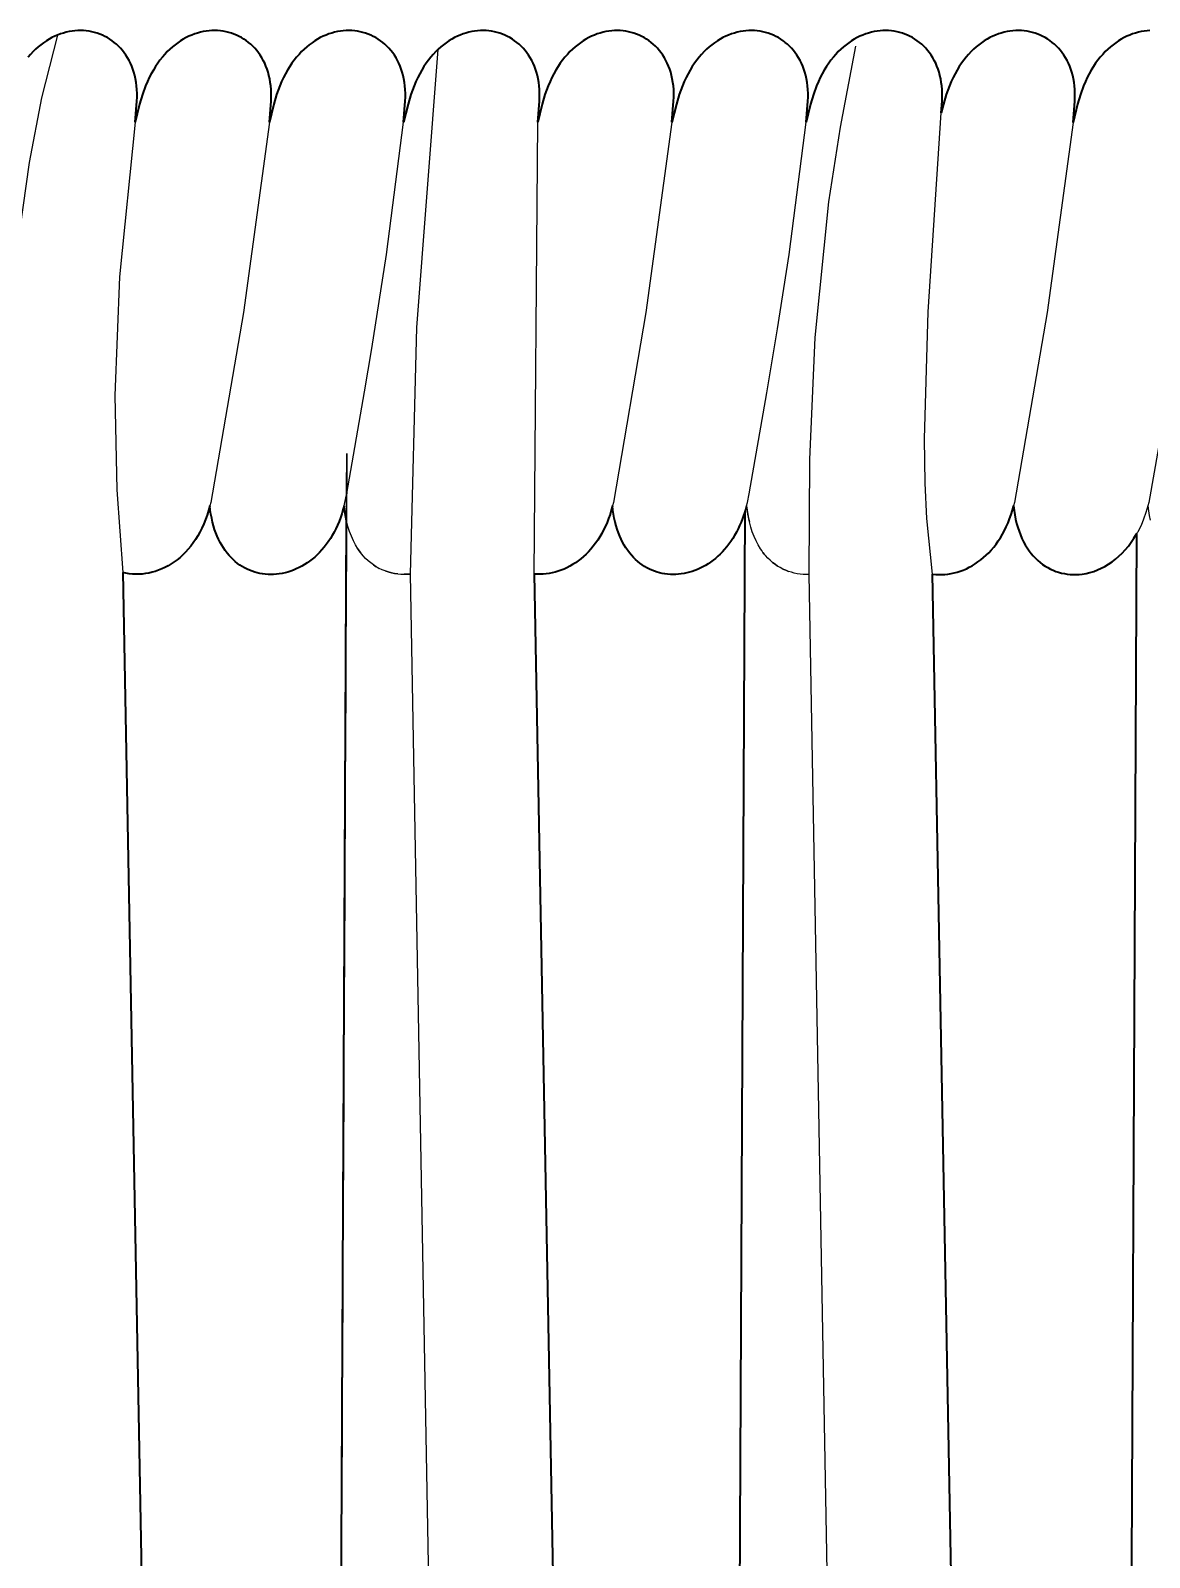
# Model space of a CAD drawing. Header units: millimetres. Extents: x 0 to 1881, y -1115 to 723.
# Drawn here: x 558.8 to 610.8, y 622.6 to 693.5 of the extents above; entities that cross this region are included whole.
import ezdxf

# ---------------------------------------------------------------- set-up
doc = ezdxf.new("R2010")
doc.units = ezdxf.units.MM
doc.layers.add('Blocks', color=7, linetype='Continuous')
doc.layers.add('Blocks$Inner', color=7, linetype='Continuous', lineweight=25, true_color=0x007f00)
doc.layers.add('Blocks$Outline', color=7, linetype='Continuous', lineweight=35, true_color=0xff3f3f)

# ---------------------------------------------------------------- blocks, each defined once
blk = doc.blocks.new('PK4 Lounge Chair Front')
at = {"layer": 'Blocks$Inner'}
for points in [[(562.762, 377.848), (559.518, 548.194), (557.341, 668.284), (557.983, 681.192), (558.311, 684.328), (558.751, 687.401), (559.325, 690.401), (560.055, 693.315)], [(558.685, 692.297), (558.798, 692.427), (558.914, 692.551), (559.033, 692.666), (559.154, 692.774), (559.277, 692.875), (559.403, 692.968), (559.53, 693.053), (559.658, 693.132), (559.788, 693.203), (559.92, 693.268), (560.052, 693.325), (560.185, 693.375), (560.319, 693.418), (560.453, 693.454), (560.587, 693.483), (560.721, 693.506), (560.855, 693.521), (560.988, 693.53), (561.121, 693.532), (561.252, 693.528), (561.383, 693.517), (561.512, 693.5), (561.64, 693.476), (561.766, 693.446), (561.89, 693.41), (562.012, 693.367), (562.131, 693.318), (562.248, 693.263), (562.362, 693.202), (562.473, 693.135), (562.581, 693.061), (562.685, 692.982), (562.786, 692.898), (562.883, 692.807), (562.976, 692.71), (563.065, 692.608), (563.149, 692.5), (563.228, 692.387), (563.303, 692.268), (563.373, 692.144), (563.437, 692.014), (563.495, 691.879), (563.548, 691.738), (563.595, 691.592), (563.636, 691.441), (563.671, 691.285), (563.699, 691.124), (563.72, 690.958), (563.734, 690.787), (563.741, 690.611), (563.741, 690.43), (563.732, 690.244), (563.653, 689.269)], [(567.121, 671.458), (567.144, 671.258), (567.173, 671.065), (567.208, 670.879), (567.248, 670.699), (567.293, 670.526), (567.344, 670.359), (567.4, 670.199), (567.461, 670.046), (567.527, 669.899), (567.598, 669.758), (567.672, 669.624), (567.751, 669.496), (567.834, 669.375), (567.921, 669.26), (568.012, 669.152), (568.106, 669.05), (568.203, 668.954), (568.304, 668.864), (568.408, 668.781), (568.514, 668.704), (568.624, 668.634), (568.735, 668.569), (568.849, 668.511), (568.966, 668.459), (569.084, 668.413), (569.204, 668.374), (569.325, 668.34), (569.448, 668.313), (569.572, 668.292), (569.698, 668.277), (569.824, 668.268), (569.951, 668.265), (570.083, 668.268), (570.216, 668.278), (570.348, 668.294), (570.48, 668.316), (570.612, 668.345), (570.744, 668.38), (570.875, 668.422), (571.005, 668.469), (571.134, 668.523), (571.262, 668.584), (571.388, 668.65), (571.512, 668.723), (571.635, 668.802), (571.755, 668.887), (571.874, 668.979), (571.99, 669.076), (572.103, 669.18), (572.214, 669.29), (572.321, 669.405), (572.425, 669.527), (572.526, 669.655), (572.623, 669.789), (572.717, 669.93), (572.806, 670.076), (572.891, 670.228), (572.972, 670.386), (573.048, 670.55), (573.12, 670.719), (573.186, 670.895), (573.247, 671.077), (573.303, 671.264), (573.353, 671.458), (573.398, 671.61), (573.465, 671.971), (573.476, 672.031), (574.305, 676.742), (574.642, 678.763), (575.328, 683.134), (576.117, 689.269), (576.196, 690.244), (576.204, 690.43), (576.205, 690.611), (576.198, 690.787), (576.184, 690.958), (576.162, 691.124), (576.134, 691.285), (576.1, 691.441), (576.059, 691.592), (576.012, 691.738), (575.959, 691.879), (575.9, 692.014), (575.836, 692.144), (575.767, 692.268), (575.692, 692.387), (575.613, 692.5), (575.529, 692.608), (575.44, 692.71), (575.347, 692.807), (575.25, 692.898), (575.149, 692.982), (575.045, 693.061), (574.937, 693.135), (574.826, 693.202), (574.712, 693.263), (574.595, 693.318), (574.476, 693.367), (574.354, 693.41), (574.23, 693.446), (574.104, 693.476), (573.976, 693.5), (573.847, 693.517), (573.716, 693.528), (573.585, 693.532), (573.452, 693.53), (573.319, 693.521), (573.185, 693.506), (573.051, 693.483), (572.917, 693.454), (572.783, 693.418), (572.649, 693.375), (572.516, 693.325), (572.384, 693.268), (572.252, 693.203), (572.122, 693.132), (571.993, 693.053), (571.866, 692.968), (571.741, 692.875), (571.618, 692.774), (571.497, 692.666), (571.378, 692.551), (571.262, 692.427), (571.149, 692.297), (571.039, 692.158), (570.932, 692.012), (570.829, 691.859), (570.729, 691.697), (570.634, 691.527), (570.542, 691.35), (570.455, 691.164), (570.373, 690.971), (570.222, 690.56), (570.092, 690.115), (569.885, 689.269), (569.964, 690.244), (569.972, 690.43), (569.973, 690.611), (569.966, 690.787), (569.952, 690.958), (569.93, 691.124), (569.903, 691.285), (569.868, 691.441), (569.827, 691.592), (569.78, 691.738), (569.727, 691.878), (569.669, 692.014), (569.604, 692.144), (569.535, 692.268), (569.46, 692.387), (569.381, 692.5), (569.297, 692.608), (569.208, 692.71), (569.115, 692.807), (569.018, 692.898), (568.917, 692.983), (568.813, 693.062), (568.705, 693.135), (568.594, 693.202), (568.48, 693.263), (568.363, 693.318), (568.243, 693.367), (568.122, 693.41), (567.998, 693.446), (567.872, 693.476), (567.744, 693.5), (567.615, 693.517), (567.484, 693.528), (567.352, 693.532), (567.22, 693.53), (567.087, 693.521), (566.953, 693.505), (566.819, 693.483), (566.685, 693.454), (566.551, 693.418), (566.417, 693.375), (566.284, 693.325), (566.152, 693.267), (566.02, 693.203), (565.89, 693.132), (565.762, 693.053), (565.634, 692.968), (565.509, 692.875), (565.386, 692.774), (565.265, 692.666), (565.146, 692.551), (565.03, 692.427), (564.917, 692.297), (564.807, 692.159), (564.7, 692.012), (564.597, 691.859), (564.498, 691.697), (564.402, 691.527), (564.31, 691.35), (564.223, 691.165), (564.141, 690.971), (563.99, 690.56), (563.86, 690.115), (563.653, 689.269), (562.929, 682.089), (562.702, 676.581), (562.807, 672.19), (563.078, 668.355), (568.491, 378.139)], [(582.349, 689.269), (582.428, 690.244), (582.436, 690.43), (582.437, 690.611), (582.43, 690.787), (582.416, 690.958), (582.394, 691.124), (582.366, 691.285), (582.332, 691.441), (582.291, 691.592), (582.244, 691.738), (582.191, 691.879), (582.133, 692.014), (582.068, 692.144), (581.999, 692.268), (581.924, 692.387), (581.845, 692.5), (581.761, 692.608), (581.672, 692.71), (581.579, 692.807), (581.482, 692.898), (581.381, 692.982), (581.277, 693.061), (581.169, 693.135), (581.058, 693.202), (580.944, 693.263), (580.827, 693.318), (580.707, 693.367), (580.586, 693.41), (580.462, 693.446), (580.336, 693.476), (580.208, 693.5), (580.079, 693.517), (579.948, 693.528), (579.816, 693.532), (579.684, 693.53), (579.551, 693.521), (579.417, 693.506), (579.283, 693.483), (579.149, 693.454), (579.015, 693.418), (578.881, 693.375), (578.748, 693.325), (578.616, 693.268), (578.484, 693.203), (578.354, 693.132), (578.226, 693.053), (578.098, 692.968), (577.973, 692.875), (577.85, 692.774), (577.729, 692.666), (577.61, 692.551), (577.494, 692.427), (577.381, 692.297), (577.271, 692.158), (577.164, 692.012), (577.061, 691.859), (576.961, 691.697), (576.866, 691.527), (576.774, 691.35), (576.687, 691.164), (576.605, 690.971), (576.454, 690.56), (576.324, 690.115), (576.117, 689.269)], [(582.186, 668.284), (582.349, 689.269), (582.555, 690.115), (582.685, 690.56), (582.758, 690.769), (582.836, 690.971), (582.919, 691.165), (583.006, 691.35), (583.097, 691.527), (583.193, 691.697), (583.293, 691.859), (583.396, 692.012), (583.503, 692.159), (583.613, 692.297), (583.726, 692.427), (583.842, 692.551), (583.96, 692.666), (584.081, 692.774), (584.205, 692.875), (584.33, 692.968), (584.457, 693.053), (584.586, 693.132), (584.716, 693.203), (584.847, 693.267), (584.98, 693.325), (585.113, 693.375), (585.246, 693.418), (585.381, 693.454), (585.515, 693.483), (585.649, 693.505), (585.782, 693.521), (585.916, 693.53), (586.048, 693.532), (586.18, 693.528), (586.311, 693.517), (586.44, 693.5), (586.568, 693.476), (586.694, 693.446), (586.817, 693.41), (586.939, 693.367), (587.059, 693.318), (587.176, 693.263), (587.29, 693.202), (587.401, 693.135), (587.509, 693.062), (587.613, 692.983), (587.714, 692.898), (587.811, 692.807), (587.904, 692.71), (587.993, 692.608), (588.077, 692.5), (588.156, 692.387), (588.231, 692.268), (588.3, 692.144), (588.364, 692.014), (588.423, 691.878), (588.476, 691.738), (588.523, 691.592), (588.564, 691.441), (588.598, 691.285), (588.626, 691.124), (588.647, 690.958), (588.662, 690.787), (588.669, 690.611), (588.668, 690.43), (588.66, 690.244), (588.581, 689.269), (587.376, 680.434), (585.862, 671.61), (585.817, 671.458), (585.764, 671.254), (585.705, 671.057), (585.639, 670.866), (585.568, 670.682), (585.491, 670.504), (585.409, 670.333), (585.322, 670.169), (585.23, 670.011), (585.134, 669.86), (585.033, 669.716), (584.928, 669.579), (584.819, 669.448), (584.707, 669.324), (584.591, 669.207), (584.472, 669.097), (584.35, 668.993), (584.225, 668.896), (584.098, 668.807), (583.969, 668.724), (583.837, 668.648), (583.704, 668.579), (583.569, 668.517), (583.433, 668.462), (583.296, 668.414), (583.158, 668.373), (583.019, 668.339), (582.88, 668.312), (582.74, 668.292), (582.601, 668.279), (582.462, 668.274), (582.323, 668.275), (582.186, 668.284), (587.602, 377.787)], [(585.817, 671.458), (585.84, 671.259), (585.869, 671.067), (585.903, 670.881), (585.943, 670.702), (585.988, 670.529), (586.039, 670.363), (586.095, 670.203), (586.155, 670.05), (586.221, 669.903), (586.291, 669.763), (586.365, 669.629), (586.443, 669.502), (586.526, 669.381), (586.612, 669.266), (586.702, 669.158), (586.796, 669.056), (586.893, 668.96), (586.993, 668.87), (587.096, 668.787), (587.202, 668.71), (587.311, 668.639), (587.422, 668.574), (587.536, 668.516), (587.651, 668.464), (587.769, 668.418), (587.888, 668.378), (588.009, 668.344), (588.132, 668.316), (588.255, 668.294), (588.38, 668.279), (588.506, 668.269), (588.632, 668.265), (588.76, 668.268), (588.887, 668.276), (589.014, 668.29), (589.142, 668.311), (589.269, 668.337), (589.396, 668.369), (589.522, 668.407), (589.647, 668.451), (589.771, 668.501), (589.894, 668.557), (590.016, 668.619), (590.137, 668.686), (590.256, 668.759), (590.373, 668.838), (590.488, 668.923), (590.6, 669.013), (590.711, 669.109), (590.819, 669.211), (590.924, 669.318), (591.027, 669.431), (591.126, 669.55), (591.223, 669.674), (591.316, 669.804), (591.405, 669.94), (591.491, 670.081), (591.573, 670.227), (591.651, 670.379), (591.725, 670.537), (591.794, 670.7), (591.859, 670.868), (591.974, 671.221), (592.049, 671.458), (592.094, 671.61), (592.166, 672.005), (592.993, 676.696), (593.487, 679.683), (594.023, 683.134), (594.813, 689.269), (594.892, 690.244), (594.9, 690.43), (594.901, 690.611), (594.894, 690.787), (594.879, 690.958), (594.858, 691.124), (594.83, 691.285), (594.796, 691.441), (594.755, 691.592), (594.708, 691.738), (594.655, 691.879), (594.596, 692.014), (594.532, 692.144), (594.463, 692.268), (594.388, 692.387), (594.309, 692.5), (594.225, 692.608), (594.136, 692.71), (594.043, 692.807), (593.946, 692.898), (593.845, 692.982), (593.793, 693.023), (593.741, 693.061), (593.633, 693.135), (593.522, 693.202), (593.408, 693.263), (593.291, 693.318), (593.171, 693.367), (593.05, 693.41), (592.926, 693.446), (592.8, 693.476), (592.672, 693.5), (592.543, 693.517), (592.412, 693.528), (592.28, 693.532), (592.148, 693.53), (592.014, 693.521), (591.881, 693.506), (591.747, 693.483), (591.612, 693.454), (591.479, 693.418), (591.345, 693.375), (591.212, 693.325), (591.079, 693.268), (590.948, 693.203), (590.818, 693.132), (590.689, 693.053), (590.562, 692.968), (590.437, 692.875), (590.314, 692.774), (590.192, 692.666), (590.074, 692.551), (589.958, 692.427), (589.845, 692.297), (589.735, 692.158), (589.628, 692.012), (589.525, 691.859), (589.425, 691.697), (589.33, 691.527), (589.238, 691.35), (589.151, 691.164), (589.068, 690.971), (588.918, 690.56), (588.787, 690.115), (588.581, 689.269)], [(601.082, 689.709), (601.124, 690.244), (601.132, 690.43), (601.133, 690.611), (601.126, 690.787), (601.111, 690.958), (601.09, 691.124), (601.062, 691.285), (601.028, 691.441), (600.987, 691.592), (600.94, 691.738), (600.887, 691.879), (600.828, 692.014), (600.764, 692.144), (600.695, 692.268), (600.62, 692.387), (600.54, 692.5), (600.456, 692.608), (600.368, 692.71), (600.275, 692.807), (600.178, 692.898), (600.077, 692.982), (599.973, 693.061), (599.865, 693.135), (599.754, 693.202), (599.697, 693.233), (599.639, 693.263), (599.523, 693.318), (599.403, 693.367), (599.281, 693.41), (599.157, 693.446), (599.032, 693.476), (598.904, 693.5), (598.774, 693.517), (598.644, 693.528), (598.512, 693.532), (598.38, 693.53), (598.246, 693.521), (598.113, 693.506), (597.979, 693.483), (597.844, 693.454), (597.711, 693.418), (597.577, 693.375), (597.444, 693.325), (597.311, 693.268), (597.18, 693.203), (597.05, 693.132), (596.921, 693.053), (596.794, 692.968), (596.669, 692.875), (596.545, 692.774), (596.424, 692.666), (596.306, 692.551), (596.19, 692.427), (596.077, 692.297), (595.967, 692.158), (595.86, 692.012), (595.757, 691.859), (595.657, 691.697), (595.561, 691.527), (595.47, 691.35), (595.383, 691.164), (595.3, 690.971), (595.149, 690.56), (595.019, 690.115), (594.813, 689.269)], [(606.098, 377.99), (600.688, 668.282), (600.425, 670.867), (600.34, 672.507), (600.308, 674.561), (600.478, 680.472), (601.082, 689.709), (601.184, 690.115), (601.314, 690.56), (601.465, 690.971), (601.548, 691.165), (601.635, 691.35), (601.726, 691.527), (601.822, 691.697), (601.922, 691.859), (602.025, 692.012), (602.132, 692.159), (602.242, 692.297), (602.355, 692.427), (602.471, 692.551), (602.589, 692.666), (602.71, 692.774), (602.834, 692.875), (602.959, 692.968), (603.086, 693.053), (603.215, 693.132), (603.345, 693.203), (603.476, 693.267), (603.609, 693.325), (603.742, 693.375), (603.875, 693.418), (604.009, 693.454), (604.143, 693.483), (604.277, 693.505), (604.411, 693.521), (604.545, 693.53), (604.677, 693.532), (604.809, 693.528), (604.939, 693.517), (605.069, 693.5), (605.196, 693.476), (605.322, 693.446), (605.446, 693.41), (605.568, 693.367), (605.688, 693.318), (605.804, 693.263), (605.918, 693.202), (606.03, 693.135), (606.137, 693.062), (606.242, 692.983), (606.343, 692.898), (606.44, 692.807), (606.532, 692.71), (606.621, 692.608), (606.705, 692.5), (606.785, 692.387), (606.859, 692.268), (606.929, 692.144), (606.993, 692.014), (607.052, 691.878), (607.105, 691.738), (607.152, 691.592), (607.193, 691.441), (607.227, 691.285), (607.255, 691.124), (607.276, 690.958), (607.29, 690.787), (607.297, 690.611), (607.297, 690.43), (607.289, 690.244), (607.209, 689.268), (606.004, 680.433), (604.491, 671.61), (604.446, 671.458), (604.391, 671.248), (604.33, 671.046), (604.262, 670.85), (604.188, 670.661), (604.109, 670.479), (604.024, 670.304), (603.933, 670.136), (603.838, 669.975), (603.737, 669.821), (603.633, 669.674), (603.524, 669.535), (603.41, 669.402), (603.293, 669.276), (603.173, 669.158), (603.049, 669.047), (602.922, 668.943), (602.793, 668.846), (602.661, 668.757), (602.526, 668.674), (602.39, 668.6), (602.252, 668.532), (602.112, 668.472), (601.971, 668.419), (601.829, 668.374), (601.687, 668.336), (601.543, 668.306), (601.4, 668.283), (601.257, 668.268), (601.113, 668.26), (600.971, 668.26), (600.829, 668.267), (600.688, 668.282)], [(607.209, 689.268), (607.416, 690.115), (607.546, 690.56), (607.697, 690.971), (607.779, 691.164), (607.867, 691.35), (607.958, 691.527), (608.054, 691.697), (608.153, 691.859), (608.257, 692.012), (608.363, 692.158), (608.473, 692.297), (608.586, 692.427), (608.703, 692.551), (608.821, 692.666), (608.942, 692.774), (609.065, 692.875), (609.191, 692.968), (609.318, 693.053), (609.447, 693.132), (609.577, 693.203), (609.708, 693.268), (609.841, 693.325), (609.974, 693.375), (610.107, 693.418), (610.241, 693.454), (610.375, 693.483), (610.509, 693.506), (610.643, 693.521), (610.776, 693.53)], [(611.624, 676.712), (610.723, 671.61), (610.678, 671.458), (610.705, 671.227), (610.74, 671.005), (610.783, 670.791)], [(581.876, 377.432), (578.624, 548.194), (576.447, 668.287), (576.736, 679.733), (577.721, 692.656)], [(594.95, 668.259), (594.987, 673.611), (595.226, 679.276), (595.872, 685.57), (596.41, 689.051), (597.127, 692.807)], [(569.885, 689.269), (568.68, 680.434), (567.166, 671.61), (567.121, 671.458), (567.063, 671.235), (566.997, 671.02), (566.923, 670.812), (566.843, 670.613), (566.757, 670.422), (566.664, 670.238), (566.566, 670.063), (566.461, 669.895), (566.352, 669.736), (566.238, 669.584), (566.119, 669.441), (565.995, 669.306), (565.868, 669.179), (565.736, 669.06), (565.602, 668.95), (565.464, 668.848), (565.323, 668.754), (565.18, 668.668), (565.034, 668.591), (564.887, 668.522), (564.738, 668.461), (564.588, 668.409), (564.436, 668.365), (564.284, 668.33), (564.132, 668.303), (563.979, 668.284), (563.826, 668.275), (563.675, 668.274), (563.523, 668.281), (563.373, 668.297), (563.225, 668.322), (563.078, 668.355)], [(592.807, 669.293), (592.868, 669.215), (592.931, 669.141), (592.868, 669.215), (592.807, 669.293), (592.748, 669.374), (592.691, 669.458), (592.584, 669.636), (592.485, 669.826), (592.394, 670.029), (592.313, 670.244), (592.24, 670.47), (592.176, 670.708), (592.101, 671.07), (592.072, 671.26), (592.049, 671.458), (592.032, 671.397), (592.013, 671.338), (591.974, 671.221), (590.541, 377.815)], [(592.049, 671.458), (592.072, 671.26), (592.101, 671.07), (592.136, 670.886), (592.176, 670.708)], [(610.678, 671.458), (610.59, 671.137), (610.486, 670.833), (610.368, 670.546), (610.236, 670.275), (610.231, 670.266), (610.23, 670.264), (610.229, 670.262), (610.227, 670.258), (610.217, 670.243), (610.197, 670.214), (610.176, 670.186), (610.166, 670.171), (610.156, 670.155), (610.036, 669.954), (609.909, 669.764), (609.775, 669.585), (609.635, 669.417), (609.489, 669.26), (609.338, 669.114), (609.182, 668.979), (609.021, 668.856), (608.857, 668.744), (608.689, 668.643), (608.518, 668.554), (608.344, 668.477), (608.168, 668.411), (607.99, 668.357), (607.811, 668.316), (607.631, 668.286), (607.492, 668.271), (607.353, 668.264), (607.215, 668.263), (607.078, 668.27), (606.941, 668.284), (606.806, 668.305), (606.672, 668.333), (606.539, 668.368), (606.409, 668.411), (606.281, 668.461), (606.155, 668.519), (606.031, 668.583), (605.911, 668.655), (605.793, 668.735), (605.679, 668.822), (605.568, 668.916), (605.46, 669.018), (605.357, 669.127), (605.258, 669.244), (605.163, 669.369), (605.073, 669.5), (604.987, 669.64), (604.907, 669.787), (604.831, 669.942), (604.762, 670.104), (604.698, 670.274), (604.64, 670.452), (604.588, 670.638), (604.542, 670.831), (604.503, 671.032), (604.471, 671.241), (604.446, 671.458)], [(575.844, 668.291), (575.696, 668.313), (575.55, 668.343), (575.405, 668.381), (575.263, 668.429), (575.123, 668.485), (574.986, 668.55), (574.852, 668.624), (574.722, 668.707), (574.596, 668.799), (574.474, 668.9), (574.356, 669.01), (574.242, 669.13), (574.178, 669.206), (574.115, 669.285), (574.055, 669.368), (573.997, 669.454), (573.887, 669.636), (573.786, 669.831), (573.694, 670.04), (573.611, 670.26), (573.537, 670.493), (573.47, 670.761)], [(610.161, 670.164), (610.161, 670.164), (610.161, 670.164), (610.161, 670.164), (610.161, 670.163), (610.161, 670.163), (610.161, 670.163), (610.156, 670.155), (608.728, 377.241)], [(573.997, 669.454), (574.055, 669.368), (574.115, 669.285)], [(593.737, 668.519), (593.865, 668.46), (593.995, 668.409), (593.865, 668.46), (593.737, 668.519), (593.612, 668.585), (593.49, 668.658), (593.371, 668.739), (593.256, 668.828), (593.144, 668.924), (593.035, 669.029), (592.931, 669.141)], [(593.144, 668.924), (593.256, 668.828), (593.371, 668.739), (593.49, 668.658)], [(574.722, 668.707), (574.852, 668.624), (574.919, 668.586), (574.986, 668.55)], [(575.263, 668.429), (575.405, 668.382), (575.55, 668.343), (575.696, 668.313), (575.844, 668.291), (575.994, 668.278), (576.144, 668.273), (576.296, 668.276), (576.447, 668.287), (576.296, 668.276), (576.144, 668.273)], [(600.315, 377.659), (597.127, 548.194), (594.95, 668.259), (594.81, 668.259), (594.671, 668.266), (594.533, 668.28), (594.396, 668.301), (594.26, 668.33), (594.127, 668.366), (593.995, 668.409)]]:
    blk.add_lwpolyline(points, dxfattribs=at)
blk.add_open_spline([(573.353, 671.458), (573.375, 671.275), (573.401, 671.098), (573.47, 670.761), (572.038, 377.889)], degree=1, knots=[0, 0, 0.184498, 0.363113, 0.707258, 293.628661, 293.628661], dxfattribs=at)
at = {"layer": 'Blocks$Outline'}
for points in [[(563.653, 689.269), (563.732, 690.244), (563.741, 690.43), (563.741, 690.611), (563.734, 690.787), (563.72, 690.958), (563.699, 691.124), (563.671, 691.285), (563.636, 691.441), (563.595, 691.592), (563.548, 691.738), (563.495, 691.879), (563.437, 692.014), (563.373, 692.144), (563.303, 692.268), (563.228, 692.387), (563.149, 692.5), (563.065, 692.608), (562.976, 692.71), (562.883, 692.807), (562.786, 692.898), (562.685, 692.982), (562.581, 693.061), (562.473, 693.135), (562.362, 693.202), (562.248, 693.263), (562.131, 693.318), (562.012, 693.367), (561.89, 693.41), (561.766, 693.446), (561.64, 693.476), (561.512, 693.5), (561.383, 693.517), (561.252, 693.528), (561.121, 693.532), (560.988, 693.53), (560.855, 693.521), (560.721, 693.506), (560.587, 693.483), (560.453, 693.454), (560.319, 693.418), (560.185, 693.375), (560.052, 693.325), (559.92, 693.268), (559.788, 693.203), (559.658, 693.132), (559.53, 693.053), (559.403, 692.968), (559.277, 692.875), (559.154, 692.774), (559.033, 692.666), (558.914, 692.551), (558.798, 692.427), (558.685, 692.297)], [(576.117, 689.269), (576.196, 690.244), (576.204, 690.43), (576.205, 690.611), (576.198, 690.787), (576.184, 690.958), (576.162, 691.124), (576.134, 691.285), (576.1, 691.441), (576.059, 691.592), (576.012, 691.738), (575.959, 691.879), (575.9, 692.014), (575.836, 692.144), (575.767, 692.268), (575.692, 692.387), (575.613, 692.5), (575.529, 692.608), (575.44, 692.71), (575.347, 692.807), (575.25, 692.898), (575.149, 692.982), (575.045, 693.061), (574.937, 693.135), (574.826, 693.202), (574.712, 693.263), (574.595, 693.318), (574.476, 693.367), (574.354, 693.41), (574.23, 693.446), (574.104, 693.476), (573.976, 693.5), (573.847, 693.517), (573.716, 693.528), (573.585, 693.532), (573.452, 693.53), (573.319, 693.521), (573.185, 693.506), (573.051, 693.483), (572.917, 693.454), (572.783, 693.418), (572.649, 693.375), (572.516, 693.325), (572.384, 693.268), (572.252, 693.203), (572.122, 693.132), (571.993, 693.053), (571.866, 692.968), (571.741, 692.875), (571.618, 692.774), (571.497, 692.666), (571.378, 692.551), (571.262, 692.427), (571.149, 692.297), (571.039, 692.158), (570.932, 692.012), (570.829, 691.859), (570.729, 691.697), (570.634, 691.527), (570.542, 691.35), (570.455, 691.164), (570.373, 690.971), (570.222, 690.56), (570.092, 690.115), (569.885, 689.269), (569.964, 690.244), (569.972, 690.43), (569.973, 690.611), (569.966, 690.787), (569.952, 690.958), (569.93, 691.124), (569.903, 691.285), (569.868, 691.441), (569.827, 691.592), (569.78, 691.738), (569.727, 691.878), (569.669, 692.014), (569.604, 692.144), (569.535, 692.268), (569.46, 692.387), (569.381, 692.5), (569.297, 692.608), (569.208, 692.71), (569.115, 692.807), (569.018, 692.898), (568.917, 692.983), (568.813, 693.062), (568.705, 693.135), (568.594, 693.202), (568.48, 693.263), (568.363, 693.318), (568.243, 693.367), (568.122, 693.41), (567.998, 693.446), (567.872, 693.476), (567.744, 693.5), (567.615, 693.517), (567.484, 693.528), (567.352, 693.532), (567.22, 693.53), (567.087, 693.521), (566.953, 693.505), (566.819, 693.483), (566.685, 693.454), (566.551, 693.418), (566.417, 693.375), (566.284, 693.325), (566.152, 693.267), (566.02, 693.203), (565.89, 693.132), (565.762, 693.053), (565.634, 692.968), (565.509, 692.875), (565.386, 692.774), (565.265, 692.666), (565.146, 692.551), (565.03, 692.427), (564.917, 692.297), (564.807, 692.159), (564.7, 692.012), (564.597, 691.859), (564.498, 691.697), (564.402, 691.527), (564.31, 691.35), (564.223, 691.165), (564.141, 690.971), (563.99, 690.56), (563.86, 690.115), (563.653, 689.269)], [(582.349, 689.269), (582.428, 690.244), (582.436, 690.43), (582.437, 690.611), (582.43, 690.787), (582.416, 690.958), (582.394, 691.124), (582.366, 691.285), (582.332, 691.441), (582.291, 691.592), (582.244, 691.738), (582.191, 691.879), (582.133, 692.014), (582.068, 692.144), (581.999, 692.268), (581.924, 692.387), (581.845, 692.5), (581.761, 692.608), (581.672, 692.71), (581.579, 692.807), (581.482, 692.898), (581.381, 692.982), (581.277, 693.061), (581.169, 693.135), (581.058, 693.202), (580.944, 693.263), (580.827, 693.318), (580.707, 693.367), (580.586, 693.41), (580.462, 693.446), (580.336, 693.476), (580.208, 693.5), (580.079, 693.517), (579.948, 693.528), (579.816, 693.532), (579.684, 693.53), (579.551, 693.521), (579.417, 693.506), (579.283, 693.483), (579.149, 693.454), (579.015, 693.418), (578.881, 693.375), (578.748, 693.325), (578.616, 693.268), (578.484, 693.203), (578.354, 693.132), (578.226, 693.053), (578.098, 692.968), (577.973, 692.875), (577.85, 692.774), (577.729, 692.666), (577.61, 692.551), (577.494, 692.427), (577.381, 692.297), (577.271, 692.158), (577.164, 692.012), (577.061, 691.859), (576.961, 691.697), (576.866, 691.527), (576.774, 691.35), (576.687, 691.164), (576.605, 690.971), (576.454, 690.56), (576.324, 690.115), (576.117, 689.269)], [(588.581, 689.269), (588.66, 690.244), (588.668, 690.43), (588.669, 690.611), (588.662, 690.787), (588.647, 690.958), (588.626, 691.124), (588.598, 691.285), (588.564, 691.441), (588.523, 691.592), (588.476, 691.738), (588.423, 691.878), (588.364, 692.014), (588.3, 692.144), (588.231, 692.268), (588.156, 692.387), (588.077, 692.5), (587.993, 692.608), (587.904, 692.71), (587.811, 692.807), (587.714, 692.898), (587.613, 692.983), (587.509, 693.062), (587.401, 693.135), (587.29, 693.202), (587.176, 693.263), (587.059, 693.318), (586.939, 693.367), (586.817, 693.41), (586.694, 693.446), (586.568, 693.476), (586.44, 693.5), (586.311, 693.517), (586.18, 693.528), (586.048, 693.532), (585.916, 693.53), (585.782, 693.521), (585.649, 693.505), (585.515, 693.483), (585.381, 693.454), (585.246, 693.418), (585.113, 693.375), (584.98, 693.325), (584.847, 693.267), (584.716, 693.203), (584.586, 693.132), (584.457, 693.053), (584.33, 692.968), (584.205, 692.875), (584.081, 692.774), (583.96, 692.666), (583.842, 692.551), (583.726, 692.427), (583.613, 692.297), (583.503, 692.159), (583.396, 692.012), (583.293, 691.859), (583.193, 691.697), (583.097, 691.527), (583.006, 691.35), (582.919, 691.165), (582.836, 690.971), (582.758, 690.769), (582.685, 690.56), (582.555, 690.115), (582.349, 689.269)], [(594.813, 689.269), (594.892, 690.244), (594.9, 690.43), (594.901, 690.611), (594.894, 690.787), (594.879, 690.958), (594.858, 691.124), (594.83, 691.285), (594.796, 691.441), (594.755, 691.592), (594.708, 691.738), (594.655, 691.879), (594.596, 692.014), (594.532, 692.144), (594.463, 692.268), (594.388, 692.387), (594.309, 692.5), (594.225, 692.608), (594.136, 692.71), (594.043, 692.807), (593.946, 692.898), (593.845, 692.982), (593.793, 693.023), (593.741, 693.061), (593.633, 693.135), (593.522, 693.202), (593.408, 693.263), (593.291, 693.318), (593.171, 693.367), (593.05, 693.41), (592.926, 693.446), (592.8, 693.476), (592.672, 693.5), (592.543, 693.517), (592.412, 693.528), (592.28, 693.532), (592.148, 693.53), (592.014, 693.521), (591.881, 693.506), (591.747, 693.483), (591.612, 693.454), (591.479, 693.418), (591.345, 693.375), (591.212, 693.325), (591.079, 693.268), (590.948, 693.203), (590.818, 693.132), (590.689, 693.053), (590.562, 692.968), (590.437, 692.875), (590.314, 692.774), (590.192, 692.666), (590.074, 692.551), (589.958, 692.427), (589.845, 692.297), (589.735, 692.158), (589.628, 692.012), (589.525, 691.859), (589.425, 691.697), (589.33, 691.527), (589.238, 691.35), (589.151, 691.164), (589.068, 690.971), (588.918, 690.56), (588.787, 690.115), (588.581, 689.269)], [(601.082, 689.709), (601.124, 690.244), (601.132, 690.43), (601.133, 690.611), (601.126, 690.787), (601.111, 690.958), (601.09, 691.124), (601.062, 691.285), (601.028, 691.441), (600.987, 691.592), (600.94, 691.738), (600.887, 691.879), (600.828, 692.014), (600.764, 692.144), (600.695, 692.268), (600.62, 692.387), (600.54, 692.5), (600.456, 692.608), (600.368, 692.71), (600.275, 692.807), (600.178, 692.898), (600.077, 692.982), (599.973, 693.061), (599.865, 693.135), (599.754, 693.202), (599.697, 693.233), (599.639, 693.263), (599.523, 693.318), (599.403, 693.367), (599.281, 693.41), (599.157, 693.446), (599.032, 693.476), (598.904, 693.5), (598.774, 693.517), (598.644, 693.528), (598.512, 693.532), (598.38, 693.53), (598.246, 693.521), (598.113, 693.506), (597.979, 693.483), (597.844, 693.454), (597.711, 693.418), (597.577, 693.375), (597.444, 693.325), (597.311, 693.268), (597.18, 693.203), (597.05, 693.132), (596.921, 693.053), (596.794, 692.968), (596.669, 692.875), (596.545, 692.774), (596.424, 692.666), (596.306, 692.551), (596.19, 692.427), (596.077, 692.297), (595.967, 692.158), (595.86, 692.012), (595.757, 691.859), (595.657, 691.697), (595.561, 691.527), (595.47, 691.35), (595.383, 691.164), (595.3, 690.971), (595.149, 690.56), (595.019, 690.115), (594.813, 689.269)], [(607.209, 689.268), (607.289, 690.244), (607.297, 690.43), (607.297, 690.611), (607.29, 690.787), (607.276, 690.958), (607.255, 691.124), (607.227, 691.285), (607.193, 691.441), (607.152, 691.592), (607.105, 691.738), (607.052, 691.878), (606.993, 692.014), (606.929, 692.144), (606.859, 692.268), (606.785, 692.387), (606.705, 692.5), (606.621, 692.608), (606.532, 692.71), (606.44, 692.807), (606.343, 692.898), (606.242, 692.983), (606.137, 693.062), (606.03, 693.135), (605.918, 693.202), (605.804, 693.263), (605.688, 693.318), (605.568, 693.367), (605.446, 693.41), (605.322, 693.446), (605.196, 693.476), (605.069, 693.5), (604.939, 693.517), (604.809, 693.528), (604.677, 693.532), (604.545, 693.53), (604.411, 693.521), (604.277, 693.505), (604.143, 693.483), (604.009, 693.454), (603.875, 693.418), (603.742, 693.375), (603.609, 693.325), (603.476, 693.267), (603.345, 693.203), (603.215, 693.132), (603.086, 693.053), (602.959, 692.968), (602.834, 692.875), (602.71, 692.774), (602.589, 692.666), (602.471, 692.551), (602.355, 692.427), (602.242, 692.297), (602.132, 692.159), (602.025, 692.012), (601.922, 691.859), (601.822, 691.697), (601.726, 691.527), (601.635, 691.35), (601.548, 691.165), (601.465, 690.971), (601.314, 690.56), (601.184, 690.115), (601.082, 689.709)], [(610.776, 693.53), (610.643, 693.521), (610.509, 693.506), (610.375, 693.483), (610.241, 693.454), (610.107, 693.418), (609.974, 693.375), (609.841, 693.325), (609.708, 693.268), (609.577, 693.203), (609.447, 693.132), (609.318, 693.053), (609.191, 692.968), (609.065, 692.875), (608.942, 692.774), (608.821, 692.666), (608.703, 692.551), (608.586, 692.427), (608.473, 692.297), (608.363, 692.158), (608.257, 692.012), (608.153, 691.859), (608.054, 691.697), (607.958, 691.527), (607.867, 691.35), (607.779, 691.164), (607.697, 690.971), (607.546, 690.56), (607.416, 690.115), (607.209, 689.268)], [(567.121, 671.458), (567.063, 671.235), (566.997, 671.02), (566.923, 670.812), (566.843, 670.613), (566.757, 670.422), (566.664, 670.238), (566.566, 670.063), (566.461, 669.895), (566.352, 669.736), (566.238, 669.584), (566.119, 669.441), (565.995, 669.306), (565.868, 669.179), (565.736, 669.06), (565.602, 668.95), (565.464, 668.848), (565.323, 668.754), (565.18, 668.668), (565.034, 668.591), (564.887, 668.522), (564.738, 668.461), (564.588, 668.409), (564.436, 668.365), (564.284, 668.33), (564.132, 668.303), (563.979, 668.284), (563.826, 668.275), (563.675, 668.274), (563.523, 668.281), (563.373, 668.297), (563.225, 668.322), (563.078, 668.355)], [(573.353, 671.458), (573.303, 671.264), (573.247, 671.077), (573.186, 670.895), (573.12, 670.719), (573.048, 670.55), (572.972, 670.386), (572.891, 670.228), (572.806, 670.076), (572.717, 669.93), (572.623, 669.789), (572.526, 669.655), (572.425, 669.527), (572.321, 669.405), (572.214, 669.29), (572.103, 669.18), (571.99, 669.076), (571.874, 668.979), (571.755, 668.887), (571.635, 668.802), (571.512, 668.723), (571.388, 668.65), (571.262, 668.584), (571.134, 668.523), (571.005, 668.469), (570.875, 668.422), (570.744, 668.38), (570.612, 668.345), (570.48, 668.316), (570.348, 668.294), (570.216, 668.278), (570.083, 668.268), (569.951, 668.265), (569.824, 668.268), (569.698, 668.277), (569.572, 668.292), (569.448, 668.313), (569.325, 668.34), (569.204, 668.374), (569.084, 668.413), (568.966, 668.459), (568.849, 668.511), (568.735, 668.569), (568.624, 668.634), (568.514, 668.704), (568.408, 668.781), (568.304, 668.864), (568.203, 668.954), (568.106, 669.05), (568.012, 669.152), (567.921, 669.26), (567.834, 669.375), (567.751, 669.496), (567.672, 669.624), (567.598, 669.758), (567.527, 669.899), (567.461, 670.046), (567.4, 670.199), (567.344, 670.359), (567.293, 670.526), (567.248, 670.699), (567.208, 670.879), (567.173, 671.065), (567.144, 671.258), (567.121, 671.458)], [(572.038, 377.915), (573.47, 670.761), (573.401, 671.098), (573.375, 671.275), (573.353, 671.458)], [(585.817, 671.458), (585.764, 671.254), (585.705, 671.057), (585.639, 670.866), (585.568, 670.682), (585.491, 670.504), (585.409, 670.333), (585.322, 670.169), (585.23, 670.011), (585.134, 669.86), (585.033, 669.716), (584.928, 669.579), (584.819, 669.448), (584.707, 669.324), (584.591, 669.207), (584.472, 669.097), (584.35, 668.993), (584.225, 668.896), (584.098, 668.807), (583.969, 668.724), (583.837, 668.648), (583.704, 668.579), (583.569, 668.517), (583.433, 668.462), (583.296, 668.414), (583.158, 668.373), (583.019, 668.339), (582.88, 668.312), (582.74, 668.292), (582.601, 668.279), (582.462, 668.274), (582.323, 668.275), (582.186, 668.284), (587.599, 377.91)], [(591.974, 671.221), (591.859, 670.868), (591.794, 670.7), (591.725, 670.537), (591.651, 670.379), (591.573, 670.227), (591.491, 670.081), (591.405, 669.94), (591.316, 669.804), (591.223, 669.674), (591.126, 669.55), (591.027, 669.431), (590.924, 669.318), (590.819, 669.211), (590.711, 669.109), (590.6, 669.013), (590.488, 668.923), (590.373, 668.838), (590.256, 668.759), (590.137, 668.686), (590.016, 668.619), (589.894, 668.557), (589.771, 668.501), (589.647, 668.451), (589.522, 668.407), (589.396, 668.369), (589.269, 668.337), (589.142, 668.311), (589.014, 668.29), (588.887, 668.276), (588.76, 668.268), (588.632, 668.265), (588.506, 668.269), (588.38, 668.279), (588.255, 668.294), (588.132, 668.316), (588.009, 668.344), (587.888, 668.378), (587.769, 668.418), (587.651, 668.464), (587.536, 668.516), (587.422, 668.574), (587.311, 668.639), (587.202, 668.71), (587.096, 668.787), (586.993, 668.87), (586.893, 668.96), (586.796, 669.056), (586.702, 669.158), (586.612, 669.266), (586.526, 669.381), (586.443, 669.502), (586.365, 669.629), (586.291, 669.763), (586.221, 669.903), (586.155, 670.05), (586.095, 670.203), (586.039, 670.363), (585.988, 670.529), (585.943, 670.702), (585.903, 670.881), (585.869, 671.067), (585.84, 671.259), (585.817, 671.458)], [(590.541, 377.816), (591.974, 671.221)], [(606.098, 377.991), (600.688, 668.282), (600.829, 668.267), (600.971, 668.26), (601.113, 668.26), (601.257, 668.268), (601.4, 668.283), (601.543, 668.306), (601.687, 668.336), (601.829, 668.374), (601.971, 668.419), (602.112, 668.472), (602.252, 668.532), (602.39, 668.6), (602.526, 668.674), (602.661, 668.757), (602.793, 668.846), (602.922, 668.943), (603.049, 669.047), (603.173, 669.158), (603.293, 669.276), (603.41, 669.402), (603.524, 669.535), (603.633, 669.674), (603.737, 669.821), (603.838, 669.975), (603.933, 670.136), (604.024, 670.304), (604.109, 670.479), (604.188, 670.661), (604.262, 670.85), (604.33, 671.046), (604.391, 671.248), (604.446, 671.458), (604.471, 671.241), (604.503, 671.032), (604.542, 670.831), (604.588, 670.638), (604.64, 670.452), (604.698, 670.274), (604.762, 670.104), (604.831, 669.942), (604.907, 669.787), (604.987, 669.64), (605.073, 669.5), (605.163, 669.369), (605.258, 669.244), (605.357, 669.127), (605.46, 669.018), (605.568, 668.916), (605.679, 668.822), (605.793, 668.735), (605.911, 668.655), (606.031, 668.583), (606.155, 668.519), (606.281, 668.461), (606.409, 668.411), (606.539, 668.368), (606.672, 668.333), (606.806, 668.305), (606.941, 668.284), (607.078, 668.27), (607.215, 668.263), (607.353, 668.264), (607.492, 668.271), (607.631, 668.286), (607.811, 668.316), (607.99, 668.357), (608.168, 668.411), (608.344, 668.477), (608.518, 668.554), (608.689, 668.643), (608.857, 668.744), (609.021, 668.856), (609.182, 668.979), (609.338, 669.114), (609.489, 669.26), (609.635, 669.417), (609.775, 669.585), (609.909, 669.764), (610.036, 669.954), (610.156, 670.155), (608.728, 377.241)], [(563.078, 668.355), (568.491, 378.139), (568.622, 378.075), (568.752, 378.003), (568.881, 377.925), (569.008, 377.839), (569.134, 377.746), (569.257, 377.645), (569.378, 377.537), (569.496, 377.422), (569.612, 377.299), (569.725, 377.168), (569.836, 377.03), (569.942, 376.884), (570.045, 376.73), (570.145, 376.569), (570.241, 376.399), (570.332, 376.221), (570.419, 376.036), (570.502, 375.842), (570.653, 375.431), (570.783, 374.987), (570.989, 374.139)]]:
    blk.add_lwpolyline(points, dxfattribs=at)

msp = doc.modelspace()

# ---------------------------------------------------------------- block references
at = {"layer": 'Blocks'}
msp.add_blockref('PK4 Lounge Chair Front', (0, 0), dxfattribs=at)

doc.saveas('drawing.dxf')
